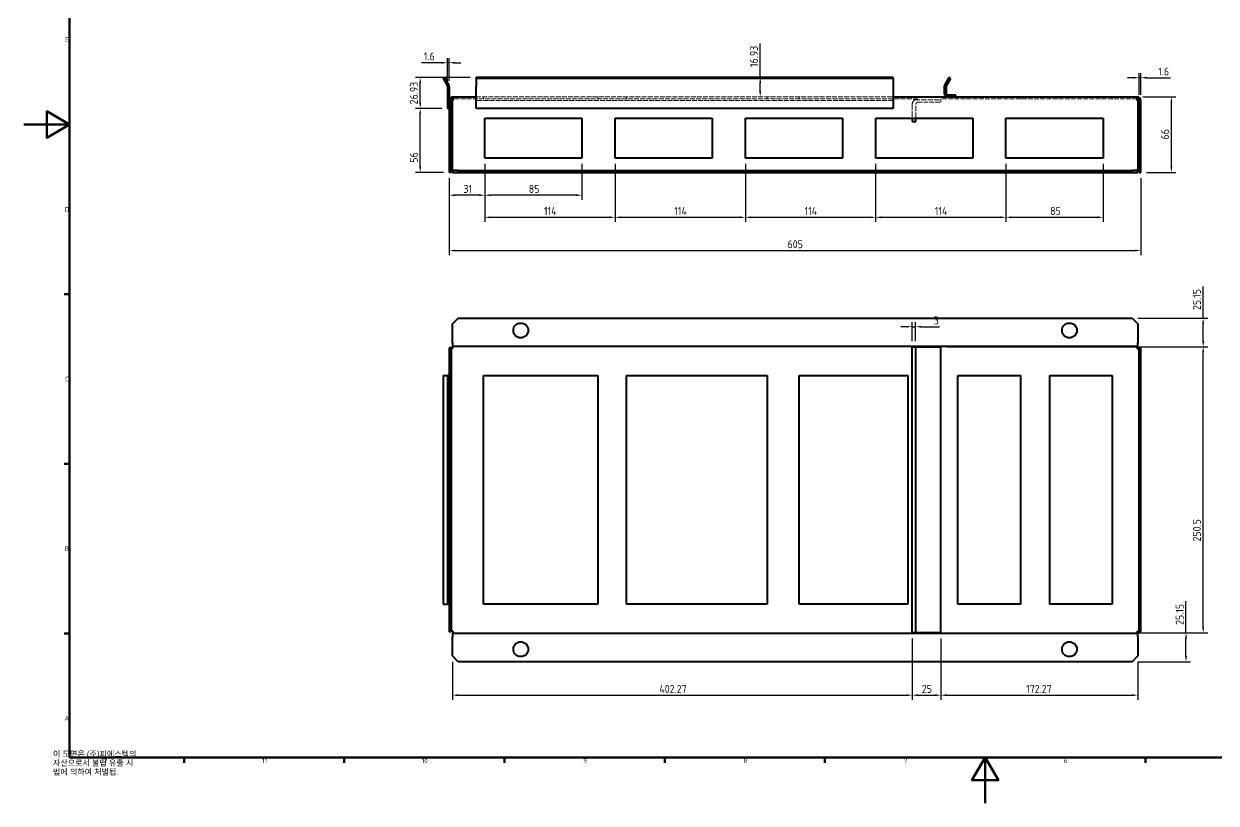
# Model space of a CAD drawing. Header units: millimetres. Extents: x 0 to 1682, y 0 to 1188.
# Drawn here: x 0 to 1043, y 0 to 682 of the extents above; entities that cross this region are included whole.
import ezdxf

# ---------------------------------------------------------------- set-up
doc = ezdxf.new("R2010")
doc.units = ezdxf.units.MM
doc.header["$LTSCALE"] = 2
doc.linetypes.add('DASHED', pattern=[0.2067, 0.1654, -0.0413])
doc.layers.get('0').update_dxf_attribs({"color": 3, "lineweight": 25})
for name, color, linetype, lineweight in [('가려진 것(ISO)', 2, 'DASHED', 18), ('가시적인 것(ISO)', 3, 'Continuous', 40), ('경계(ISO)', 7, 'Continuous', 70), ('기호(ISO)', 7, 'Continuous', 25), ('치수(ISO)', 7, 'Continuous', 25)]:
    doc.layers.add(name, color=color, linetype=linetype, lineweight=lineweight)
doc.styles.add('문자 텍스트_PSTEK_POSCO', font='isocp.shx')
doc.styles.add('치수 텍스트_PSTEK_POSCO', font='isocp.shx')
doc.dimstyles.new('치수_PSTEK_POSCO', dxfattribs={"dimscale": 2, "dimtxt": 3.5, "dimasz": 2.5, "dimexe": 2, "dimexo": 2.5, "dimgap": 1, "dimtad": 1, "dimrnd": 1e-08, "dimdsep": 46, "dimtxsty": '치수 텍스트_PSTEK_POSCO', "dimcen": 0.09, "dimdle": 10, "dimclrd": 7, "dimclre": 7, "dimclrt": 2, "dimadec": 1, "dimazin": 2, "dimtfac": 1, "dimtmove": 0, "dimatfit": 3, "dimfxl": 0, "dimtolj": 1, "dimlwd": -1, "dimlwe": -1, "dimarcsym": 0})

# ---------------------------------------------------------------- blocks, each defined once
blk = doc.blocks.new('경계 Default Border')
at = {"layer": '경계(ISO)'}
for p, q in [((20, 222.75), (17.6, 222.75)), ((20, 148.5), (17.6, 148.5)), ((20, 74.25), (17.6, 74.25)), ((70.08, 20), (70.08, 17.6)), ((140.17, 20), (140.17, 17.6)), ((210.25, 20), (210.25, 17.6)), ((280.33, 20), (280.33, 17.6)), ((350.42, 20), (350.42, 17.6)), ((490.58, 20), (490.58, 17.6))]:
    blk.add_line(p, q, dxfattribs=at)
at = {"layer": '경계(ISO)', "flags": 128}
for points in [[(20, 20), (20, 574), (821, 574), (821, 20), (20, 20)], [(0, 297), (20, 297), (10, 302.77), (10, 291.23), (20, 297)], [(420.5, 0), (420.5, 20), (414.73, 10), (426.27, 10), (420.5, 20)]]:
    blk.add_lwpolyline(points, dxfattribs=at)
at = {"layer": '경계(ISO)', "color": 2, "char_height": 2, "attachment_point": 7, "style": '문자 텍스트_PSTEK_POSCO'}
for s, insert in [('E', (18.03, 333.11)), ('D', (17.92, 258.86)), ('C', (18.03, 184.61)), ('B', (17.92, 110.36)), ('A', (17.81, 36.12)), ('12', (33.92, 17.58)), ('11', (104.23, 17.6)), ('10', (174.09, 17.58)), ('9', (244.72, 17.58)), ('8', (314.8, 17.58)), ('7', (384.89, 17.6)), ('6', (454.97, 17.58))]:
    blk.add_mtext(s, dxfattribs=dict(at, insert=insert))
blk = doc.blocks.new('*D48')
at = {"layer": 'Defpoints', "color": 0, "transparency": 16777216}
for p in [(403.2, 564.6), (372.2, 552.1), (372.2, 532.1)]:
    blk.add_point(p, dxfattribs=at)
at = {"layer": '치수(ISO)', "color": 7, "transparency": 16777216}
for p, q in [((403.2, 559.6), (403.2, 528.1)), ((372.2, 547.1), (372.2, 528.1)), ((398.2, 532.1), (377.2, 532.1))]:
    blk.add_line(p, q, dxfattribs=at)
for points in [[(377.2, 533), (377.2, 531.3), (372.2, 532.1)], [(398.2, 533), (398.2, 531.3), (403.2, 532.1)]]:
    blk.add_solid(points, dxfattribs=at)
at = {"layer": '치수(ISO)', "color": 2, "transparency": 16777216, "insert": (384.6, 537.6), "char_height": 7, "attachment_point": 4, "style": '치수 텍스트_PSTEK_POSCO'}
blk.add_mtext('\\A1;31', dxfattribs=at)
blk = doc.blocks.new('*D49')
at = {"layer": 'Defpoints', "color": 0, "transparency": 16777216}
for p in [(346.7, 608.1), (370.6, 608.1), (372.2, 552.1)]:
    blk.add_point(p, dxfattribs=at)
at = {"layer": '치수(ISO)', "color": 7, "transparency": 16777216}
for p, q in [((365.6, 608.1), (342.7, 608.1)), ((346.7, 557.1), (346.7, 603.1)), ((367.2, 552.1), (342.7, 552.1))]:
    blk.add_line(p, q, dxfattribs=at)
for points in [[(345.9, 603.1), (347.6, 603.1), (346.7, 608.1)], [(345.9, 557.1), (347.6, 557.1), (346.7, 552.1)]]:
    blk.add_solid(points, dxfattribs=at)
at = {"layer": '치수(ISO)', "color": 2, "transparency": 16777216, "insert": (341.2, 560.6), "char_height": 7, "attachment_point": 4, "rotation": 90, "style": '치수 텍스트_PSTEK_POSCO'}
blk.add_mtext('\\A1;56', dxfattribs=at)
blk = doc.blocks.new('*D50')
at = {"layer": 'Defpoints', "color": 0, "transparency": 16777216}
for p in [(346.7, 635.1), (395.6, 635.1), (370.6, 608.1)]:
    blk.add_point(p, dxfattribs=at)
at = {"layer": '치수(ISO)', "color": 7, "transparency": 16777216}
for p, q in [((390.6, 635.1), (342.7, 635.1)), ((346.7, 613.1), (346.7, 630.1)), ((365.6, 608.1), (342.7, 608.1))]:
    blk.add_line(p, q, dxfattribs=at)
for points in [[(345.9, 630.1), (347.6, 630.1), (346.7, 635.1)], [(345.9, 613.1), (347.6, 613.1), (346.7, 608.1)]]:
    blk.add_solid(points, dxfattribs=at)
at = {"layer": '치수(ISO)', "color": 2, "transparency": 16777216, "insert": (341.2, 611.6), "char_height": 7, "attachment_point": 4, "rotation": 90, "style": '치수 텍스트_PSTEK_POSCO'}
blk.add_mtext('\\A1;26.93', dxfattribs=at)
blk = doc.blocks.new('*D51')
at = {"layer": 'Defpoints', "color": 0, "transparency": 16777216}
for p in [(644.2, 635.1), (760.6, 635.1), (620.5, 618.1)]:
    blk.add_point(p, dxfattribs=at)
at = {"layer": '치수(ISO)', "color": 7, "transparency": 16777216}
for p, q in [((644.2, 635.1), (644.2, 664.8)), ((644.2, 623.1), (644.2, 630.1))]:
    blk.add_line(p, q, dxfattribs=at)
for points in [[(643.4, 630.1), (645, 630.1), (644.2, 635.1)], [(643.4, 623.1), (645, 623.1), (644.2, 618.1)]]:
    blk.add_solid(points, dxfattribs=at)
at = {"layer": '치수(ISO)', "color": 2, "transparency": 16777216, "insert": (638.7, 644.3), "char_height": 7, "attachment_point": 4, "rotation": 90, "style": '치수 텍스트_PSTEK_POSCO'}
blk.add_mtext('\\A1;16.93', dxfattribs=at)
blk = doc.blocks.new('*D52')
at = {"layer": 'Defpoints', "color": 0, "transparency": 16777216}
for p in [(977.2, 634.9), (975.6, 614.9), (977.2, 614.9)]:
    blk.add_point(p, dxfattribs=at)
at = {"layer": '치수(ISO)', "color": 7, "transparency": 16777216}
for p, q in [((975.6, 619.9), (975.6, 638.9)), ((977.2, 619.9), (977.2, 638.9)), ((970.6, 634.9), (965.6, 634.9)), ((975.6, 634.9), (977.2, 634.9)), ((982.2, 634.9), (1003.1, 634.9))]:
    blk.add_line(p, q, dxfattribs=at)
for points in [[(970.6, 635.8), (970.6, 634.1), (975.6, 634.9)], [(982.2, 635.8), (982.2, 634.1), (977.2, 634.9)]]:
    blk.add_solid(points, dxfattribs=at)
at = {"layer": '치수(ISO)', "color": 2, "transparency": 16777216, "insert": (992.4, 640.4), "char_height": 7, "attachment_point": 4, "style": '치수 텍스트_PSTEK_POSCO'}
blk.add_mtext('\\A1;1.6', dxfattribs=at)
blk = doc.blocks.new('*D53')
at = {"layer": 'Defpoints', "color": 0, "transparency": 16777216}
for p in [(974, 618.1), (1003.9, 618.1), (977.2, 552.1)]:
    blk.add_point(p, dxfattribs=at)
at = {"layer": '치수(ISO)', "color": 7, "transparency": 16777216}
for p, q in [((979, 618.1), (1007.9, 618.1)), ((1003.9, 557.1), (1003.9, 613.1)), ((982.2, 552.1), (1007.9, 552.1))]:
    blk.add_line(p, q, dxfattribs=at)
for points in [[(1003.1, 613.1), (1004.8, 613.1), (1003.9, 618.1)], [(1003.1, 557.1), (1004.8, 557.1), (1003.9, 552.1)]]:
    blk.add_solid(points, dxfattribs=at)
at = {"layer": '치수(ISO)', "color": 2, "transparency": 16777216, "insert": (998.4, 580.9), "char_height": 7, "attachment_point": 4, "rotation": 90, "style": '치수 텍스트_PSTEK_POSCO'}
blk.add_mtext('\\A1;66', dxfattribs=at)
blk = doc.blocks.new('*D54')
at = {"layer": 'Defpoints', "color": 0, "transparency": 16777216}
for p in [(372.2, 648.1), (370.6, 627.3), (372.2, 627.3)]:
    blk.add_point(p, dxfattribs=at)
at = {"layer": '치수(ISO)', "color": 7, "transparency": 16777216}
for p, q in [((365.6, 648.1), (347.9, 648.1)), ((370.6, 632.3), (370.6, 652.1)), ((372.2, 648.1), (370.6, 648.1)), ((372.2, 632.3), (372.2, 652.1)), ((377.2, 648.1), (382.2, 648.1))]:
    blk.add_line(p, q, dxfattribs=at)
for points in [[(365.6, 648.9), (365.6, 647.2), (370.6, 648.1)], [(377.2, 648.9), (377.2, 647.2), (372.2, 648.1)]]:
    blk.add_solid(points, dxfattribs=at)
at = {"layer": '치수(ISO)', "color": 2, "transparency": 16777216, "insert": (349.9, 653.6), "char_height": 7, "attachment_point": 4, "style": '치수 텍스트_PSTEK_POSCO'}
blk.add_mtext('\\A1;1.6', dxfattribs=at)
blk = doc.blocks.new('*D55')
at = {"layer": 'Defpoints', "color": 0, "transparency": 16777216}
for p in [(780.2, 417), (777.2, 399.5), (780.2, 399.5)]:
    blk.add_point(p, dxfattribs=at)
at = {"layer": '치수(ISO)', "color": 7, "transparency": 16777216}
for p, q in [((777.2, 404.5), (777.2, 421)), ((780.2, 404.5), (780.2, 421)), ((772.2, 417), (767.2, 417)), ((777.2, 417), (780.2, 417)), ((785.2, 417), (801.2, 417))]:
    blk.add_line(p, q, dxfattribs=at)
for points in [[(772.2, 417.8), (772.2, 416.2), (777.2, 417)], [(785.2, 417.8), (785.2, 416.2), (780.2, 417)]]:
    blk.add_solid(points, dxfattribs=at)
at = {"layer": '치수(ISO)', "color": 2, "transparency": 16777216, "insert": (796.1, 422.5), "char_height": 7, "attachment_point": 4, "style": '치수 텍스트_PSTEK_POSCO'}
blk.add_mtext('\\A1;3', dxfattribs=at)
blk = doc.blocks.new('*D56')
at = {"layer": 'Defpoints', "color": 0, "transparency": 16777216}
for p in [(969.5, 424.6), (1031.7, 424.6), (802.2, 399.5)]:
    blk.add_point(p, dxfattribs=at)
at = {"layer": '치수(ISO)', "color": 7, "transparency": 16777216}
for p, q in [((1031.7, 424.6), (1031.7, 452.3)), ((974.5, 424.6), (1035.7, 424.6)), ((1031.7, 404.5), (1031.7, 419.6)), ((807.2, 399.5), (1035.7, 399.5))]:
    blk.add_line(p, q, dxfattribs=at)
for points in [[(1030.9, 419.6), (1032.6, 419.6), (1031.7, 424.6)], [(1030.9, 404.5), (1032.6, 404.5), (1031.7, 399.5)]]:
    blk.add_solid(points, dxfattribs=at)
at = {"layer": '치수(ISO)', "color": 2, "transparency": 16777216, "insert": (1026.2, 431.6), "char_height": 7, "attachment_point": 4, "rotation": 90, "style": '치수 텍스트_PSTEK_POSCO'}
blk.add_mtext('\\A1;25.15', dxfattribs=at)
blk = doc.blocks.new('*D57')
at = {"layer": 'Defpoints', "color": 0, "transparency": 16777216}
for p in [(802.2, 399.5), (1031.7, 399.5), (802.2, 149)]:
    blk.add_point(p, dxfattribs=at)
at = {"layer": '치수(ISO)', "color": 7, "transparency": 16777216}
for p, q in [((807.2, 399.5), (1035.7, 399.5)), ((1031.7, 154), (1031.7, 394.5)), ((807.2, 149), (1035.7, 149))]:
    blk.add_line(p, q, dxfattribs=at)
for points in [[(1030.9, 394.5), (1032.6, 394.5), (1031.7, 399.5)], [(1030.9, 154), (1032.6, 154), (1031.7, 149)]]:
    blk.add_solid(points, dxfattribs=at)
at = {"layer": '치수(ISO)', "color": 2, "transparency": 16777216, "insert": (1026.2, 229), "char_height": 7, "attachment_point": 4, "rotation": 90, "style": '치수 텍스트_PSTEK_POSCO'}
blk.add_mtext('\\A1;250.5', dxfattribs=at)
blk = doc.blocks.new('*D58')
at = {"layer": 'Defpoints', "color": 0, "transparency": 16777216}
for p in [(802.2, 149), (1016.7, 149), (969.5, 123.8)]:
    blk.add_point(p, dxfattribs=at)
at = {"layer": '치수(ISO)', "color": 7, "transparency": 16777216}
for p, q in [((1016.7, 149), (1016.7, 176.7)), ((807.2, 149), (1020.7, 149)), ((1016.7, 128.8), (1016.7, 144)), ((974.5, 123.8), (1020.7, 123.8))]:
    blk.add_line(p, q, dxfattribs=at)
for points in [[(1015.9, 144), (1017.6, 144), (1016.7, 149)], [(1015.9, 128.8), (1017.6, 128.8), (1016.7, 123.8)]]:
    blk.add_solid(points, dxfattribs=at)
at = {"layer": '치수(ISO)', "color": 2, "transparency": 16777216, "insert": (1011.2, 156), "char_height": 7, "attachment_point": 4, "rotation": 90, "style": '치수 텍스트_PSTEK_POSCO'}
blk.add_mtext('\\A1;25.15', dxfattribs=at)
blk = doc.blocks.new('*D59')
at = {"layer": 'Defpoints', "color": 0, "transparency": 16777216}
for p in [(777.2, 149), (375, 128.8), (777.2, 94.5)]:
    blk.add_point(p, dxfattribs=at)
at = {"layer": '치수(ISO)', "color": 7, "transparency": 16777216}
for p, q in [((777.2, 144), (777.2, 90.5)), ((375, 123.8), (375, 90.5)), ((380, 94.5), (772.2, 94.5))]:
    blk.add_line(p, q, dxfattribs=at)
for points in [[(380, 95.4), (380, 93.7), (375, 94.5)], [(772.2, 95.4), (772.2, 93.7), (777.2, 94.5)]]:
    blk.add_solid(points, dxfattribs=at)
at = {"layer": '치수(ISO)', "color": 2, "transparency": 16777216, "insert": (556, 100), "char_height": 7, "attachment_point": 4, "style": '치수 텍스트_PSTEK_POSCO'}
blk.add_mtext('\\A1;402.27', dxfattribs=at)
blk = doc.blocks.new('*D60')
at = {"layer": 'Defpoints', "color": 0, "transparency": 16777216}
for p in [(777.2, 149), (802.2, 149), (802.2, 94.5)]:
    blk.add_point(p, dxfattribs=at)
at = {"layer": '치수(ISO)', "color": 7, "transparency": 16777216}
for p, q in [((777.2, 144), (777.2, 90.5)), ((802.2, 144), (802.2, 90.5)), ((782.2, 94.5), (797.2, 94.5))]:
    blk.add_line(p, q, dxfattribs=at)
for points in [[(782.2, 95.4), (782.2, 93.7), (777.2, 94.5)], [(797.2, 95.4), (797.2, 93.7), (802.2, 94.5)]]:
    blk.add_solid(points, dxfattribs=at)
at = {"layer": '치수(ISO)', "color": 2, "transparency": 16777216, "insert": (785.6, 100), "char_height": 7, "attachment_point": 4, "style": '치수 텍스트_PSTEK_POSCO'}
blk.add_mtext('\\A1;25', dxfattribs=at)
blk = doc.blocks.new('*D61')
at = {"layer": 'Defpoints', "color": 0, "transparency": 16777216}
for p in [(802.2, 149), (974.5, 128.8), (974.5, 94.5)]:
    blk.add_point(p, dxfattribs=at)
at = {"layer": '치수(ISO)', "color": 7, "transparency": 16777216}
for p, q in [((802.2, 144), (802.2, 90.5)), ((974.5, 123.8), (974.5, 90.5)), ((807.2, 94.5), (969.5, 94.5))]:
    blk.add_line(p, q, dxfattribs=at)
for points in [[(807.2, 95.4), (807.2, 93.7), (802.2, 94.5)], [(969.5, 95.4), (969.5, 93.7), (974.5, 94.5)]]:
    blk.add_solid(points, dxfattribs=at)
at = {"layer": '치수(ISO)', "color": 2, "transparency": 16777216, "insert": (876.8, 100), "char_height": 7, "attachment_point": 4, "style": '치수 텍스트_PSTEK_POSCO'}
blk.add_mtext('\\A1;172.27', dxfattribs=at)
blk = doc.blocks.new('*D65')
at = {"layer": 'Defpoints', "color": 0, "transparency": 16777216}
for p in [(403.2, 564.6), (488.2, 564.6), (403.2, 532.1)]:
    blk.add_point(p, dxfattribs=at)
at = {"layer": '치수(ISO)', "color": 7, "transparency": 16777216}
for p, q in [((403.2, 559.6), (403.2, 528.1)), ((488.2, 559.6), (488.2, 528.1)), ((483.2, 532.1), (408.2, 532.1))]:
    blk.add_line(p, q, dxfattribs=at)
for points in [[(408.2, 533), (408.2, 531.3), (403.2, 532.1)], [(483.2, 533), (483.2, 531.3), (488.2, 532.1)]]:
    blk.add_solid(points, dxfattribs=at)
at = {"layer": '치수(ISO)', "color": 2, "transparency": 16777216, "insert": (441.7, 537.6), "char_height": 7, "attachment_point": 4, "style": '치수 텍스트_PSTEK_POSCO'}
blk.add_mtext('\\A1;85', dxfattribs=at)
blk = doc.blocks.new('*D66')
at = {"layer": 'Defpoints', "color": 0, "transparency": 16777216}
for p in [(403.2, 564.6), (517.2, 564.6), (517.2, 512.8)]:
    blk.add_point(p, dxfattribs=at)
at = {"layer": '치수(ISO)', "color": 7, "transparency": 16777216}
for p, q in [((403.2, 559.6), (403.2, 508.8)), ((517.2, 559.6), (517.2, 508.8)), ((408.2, 512.8), (512.2, 512.8))]:
    blk.add_line(p, q, dxfattribs=at)
for points in [[(408.2, 513.6), (408.2, 511.9), (403.2, 512.8)], [(512.2, 513.6), (512.2, 511.9), (517.2, 512.8)]]:
    blk.add_solid(points, dxfattribs=at)
at = {"layer": '치수(ISO)', "color": 2, "transparency": 16777216, "insert": (455, 518.3), "char_height": 7, "attachment_point": 4, "style": '치수 텍스트_PSTEK_POSCO'}
blk.add_mtext('\\A1;114', dxfattribs=at)
blk = doc.blocks.new('*D67')
at = {"layer": 'Defpoints', "color": 0, "transparency": 16777216}
for p in [(517.2, 564.6), (631.2, 564.6), (631.2, 512.8)]:
    blk.add_point(p, dxfattribs=at)
at = {"layer": '치수(ISO)', "color": 7, "transparency": 16777216}
for p, q in [((517.2, 559.6), (517.2, 508.8)), ((631.2, 559.6), (631.2, 508.8)), ((522.2, 512.8), (626.2, 512.8))]:
    blk.add_line(p, q, dxfattribs=at)
for points in [[(522.2, 513.6), (522.2, 511.9), (517.2, 512.8)], [(626.2, 513.6), (626.2, 511.9), (631.2, 512.8)]]:
    blk.add_solid(points, dxfattribs=at)
at = {"layer": '치수(ISO)', "color": 2, "transparency": 16777216, "insert": (569, 518.3), "char_height": 7, "attachment_point": 4, "style": '치수 텍스트_PSTEK_POSCO'}
blk.add_mtext('\\A1;114', dxfattribs=at)
blk = doc.blocks.new('*D68')
at = {"layer": 'Defpoints', "color": 0, "transparency": 16777216}
for p in [(631.2, 564.6), (745.2, 564.6), (745.2, 512.8)]:
    blk.add_point(p, dxfattribs=at)
at = {"layer": '치수(ISO)', "color": 7, "transparency": 16777216}
for p, q in [((631.2, 559.6), (631.2, 508.8)), ((745.2, 559.6), (745.2, 508.8)), ((636.2, 512.8), (740.2, 512.8))]:
    blk.add_line(p, q, dxfattribs=at)
for points in [[(636.2, 513.6), (636.2, 511.9), (631.2, 512.8)], [(740.2, 513.6), (740.2, 511.9), (745.2, 512.8)]]:
    blk.add_solid(points, dxfattribs=at)
at = {"layer": '치수(ISO)', "color": 2, "transparency": 16777216, "insert": (683, 518.3), "char_height": 7, "attachment_point": 4, "style": '치수 텍스트_PSTEK_POSCO'}
blk.add_mtext('\\A1;114', dxfattribs=at)
blk = doc.blocks.new('*D69')
at = {"layer": 'Defpoints', "color": 0, "transparency": 16777216}
for p in [(745.2, 564.6), (859.2, 564.6), (859.2, 512.8)]:
    blk.add_point(p, dxfattribs=at)
at = {"layer": '치수(ISO)', "color": 7, "transparency": 16777216}
for p, q in [((745.2, 559.6), (745.2, 508.8)), ((859.2, 559.6), (859.2, 508.8)), ((750.2, 512.8), (854.2, 512.8))]:
    blk.add_line(p, q, dxfattribs=at)
for points in [[(750.2, 513.6), (750.2, 511.9), (745.2, 512.8)], [(854.2, 513.6), (854.2, 511.9), (859.2, 512.8)]]:
    blk.add_solid(points, dxfattribs=at)
at = {"layer": '치수(ISO)', "color": 2, "transparency": 16777216, "insert": (797, 518.3), "char_height": 7, "attachment_point": 4, "style": '치수 텍스트_PSTEK_POSCO'}
blk.add_mtext('\\A1;114', dxfattribs=at)
blk = doc.blocks.new('*D70')
at = {"layer": 'Defpoints', "color": 0, "transparency": 16777216}
for p in [(859.2, 564.6), (944.2, 564.6), (944.2, 512.8)]:
    blk.add_point(p, dxfattribs=at)
at = {"layer": '치수(ISO)', "color": 7, "transparency": 16777216}
for p, q in [((859.2, 559.6), (859.2, 508.8)), ((944.2, 559.6), (944.2, 508.8)), ((864.2, 512.8), (939.2, 512.8))]:
    blk.add_line(p, q, dxfattribs=at)
for points in [[(864.2, 513.6), (864.2, 511.9), (859.2, 512.8)], [(939.2, 513.6), (939.2, 511.9), (944.2, 512.8)]]:
    blk.add_solid(points, dxfattribs=at)
at = {"layer": '치수(ISO)', "color": 2, "transparency": 16777216, "insert": (897.8, 518.3), "char_height": 7, "attachment_point": 4, "style": '치수 텍스트_PSTEK_POSCO'}
blk.add_mtext('\\A1;85', dxfattribs=at)
blk = doc.blocks.new('*D71')
at = {"layer": 'Defpoints', "color": 0, "transparency": 16777216}
for p in [(372.2, 552.1), (977.2, 552.1), (977.2, 483.7)]:
    blk.add_point(p, dxfattribs=at)
at = {"layer": '치수(ISO)', "color": 7, "transparency": 16777216}
for p, q in [((372.2, 547.1), (372.2, 479.7)), ((977.2, 547.1), (977.2, 479.7)), ((377.2, 483.7), (972.2, 483.7))]:
    blk.add_line(p, q, dxfattribs=at)
for points in [[(377.2, 484.5), (377.2, 482.9), (372.2, 483.7)], [(972.2, 484.5), (972.2, 482.9), (977.2, 483.7)]]:
    blk.add_solid(points, dxfattribs=at)
at = {"layer": '치수(ISO)', "color": 2, "transparency": 16777216, "insert": (668.1, 489.2), "char_height": 7, "attachment_point": 4, "style": '치수 텍스트_PSTEK_POSCO'}
blk.add_mtext('\\A1;605', dxfattribs=at)

msp = doc.modelspace()

# ---------------------------------------------------------------- linework, layer by layer
at = {"layer": '가려진 것(ISO)', "ltscale": 13.120464}
msp.add_line((782.23, 616.528), (375.43, 616.528), dxfattribs=at)
at = {"layer": '가려진 것(ISO)', "ltscale": 12.984149}
for p, q in [((395.63, 618.128), (760.63, 618.128)), ((760.63, 614.928), (395.63, 614.928))]:
    msp.add_line(p, q, dxfattribs=at)
at = {"layer": '가려진 것(ISO)', "ltscale": 1.523657}
for p, q in [((402.23, 618.128), (402.23, 616.528)), ((502.23, 618.128), (502.23, 616.528)), ((527.23, 618.128), (527.23, 616.528)), ((650.23, 618.128), (650.23, 616.528)), ((678.23, 618.128), (678.23, 616.528)), ((773.23, 618.128), (773.23, 616.528)), ((817.23, 618.128), (817.23, 616.528)), ((872.23, 618.128), (872.23, 616.528)), ((897.23, 616.528), (897.23, 618.128)), ((952.23, 618.128), (952.23, 616.528)), ((428.23, 552.128), (428.23, 553.728)), ((441.23, 552.128), (441.23, 553.728)), ((908.23, 552.128), (908.23, 553.728)), ((921.23, 552.128), (921.23, 553.728))]:
    msp.add_line(p, q, dxfattribs=at)
at = {"layer": '가려진 것(ISO)', "ltscale": 13.845762}
msp.add_line((779.334, 615.604), (802.23, 615.604), dxfattribs=at)
at = {"layer": '가려진 것(ISO)', "ltscale": 1.728339}
msp.add_line((802.23, 616.528), (802.23, 615.604), dxfattribs=at)
at = {"layer": '가려진 것(ISO)', "ltscale": 12.986816}
msp.add_line((974.03, 616.528), (802.23, 616.528), dxfattribs=at)
at = {"layer": '가려진 것(ISO)', "ltscale": 1.977344}
msp.add_line((802.23, 613.528), (802.23, 615.604), dxfattribs=at)
at = {"layer": '가려진 것(ISO)', "ltscale": 14.392839}
for p, q in [((777.23, 611.528), (777.23, 599.628)), ((780.23, 599.628), (780.23, 611.528))]:
    msp.add_line(p, q, dxfattribs=at)
at = {"layer": '가려진 것(ISO)', "ltscale": 12.094824}
msp.add_line((782.23, 613.528), (802.23, 613.528), dxfattribs=at)
at = {"layer": '가려진 것(ISO)', "ltscale": 4.538831}
msp.add_arc((782.23, 611.528), 5, 125.385191, 180, dxfattribs=at)
at = {"layer": '가려진 것(ISO)', "ltscale": 2.991791}
msp.add_arc((782.23, 611.528), 2, 90, 180, dxfattribs=at)
at = {"layer": '가려진 것(ISO)', "ltscale": 3.257076}
msp.add_open_spline([(782.23, 616.528), (781.596, 616.528), (780.918, 616.402), (779.965, 615.999), (779.659, 615.831), (779.358, 615.621), (779.346, 615.613), (779.334, 615.604)], degree=3, knots=[0, 0, 0, 0, 0.218328067, 0.218328067, 0.3274921, 0.3274921, 0.33199275, 0.33199275, 0.33199275, 0.33199275], dxfattribs=at)
at = {"layer": '가시적인 것(ISO)'}
for p, q in [((366.844, 634.256), (368.23, 635.056)), ((366.844, 634.256), (370.415, 628.071)), ((371.801, 628.871), (368.23, 635.056)), ((370.63, 627.271), (370.63, 608.128)), ((372.23, 627.271), (372.23, 614.928)), ((395.63, 634.256), (395.63, 635.056)), ((760.63, 635.056), (395.63, 635.056)), ((395.63, 634.256), (395.63, 628.071)), ((760.63, 634.256), (395.63, 634.256)), ((395.63, 628.071), (395.63, 627.271)), ((395.63, 608.128), (395.63, 627.271)), ((760.63, 634.256), (760.63, 635.056)), ((760.63, 634.256), (760.63, 628.071)), ((760.63, 628.071), (760.63, 627.271)), ((760.63, 627.271), (760.63, 608.128)), ((805.23, 627.271), (805.23, 621.328)), ((809.23, 635.056), (805.659, 628.871)), ((806.83, 627.271), (806.83, 621.328)), ((810.615, 634.256), (807.044, 628.071)), ((810.615, 634.256), (809.23, 635.056)), ((375.43, 618.128), (395.63, 618.128)), ((375.43, 618.128), (375.43, 614.928)), ((760.63, 618.128), (974.03, 618.128)), ((815.23, 619.728), (808.43, 619.728)), ((815.23, 618.128), (815.23, 619.728)), ((974.03, 614.928), (974.03, 618.128)), ((372.23, 608.128), (370.63, 608.128)), ((373.83, 614.928), (372.23, 614.928)), ((372.23, 614.928), (372.23, 552.128)), ((373.83, 614.928), (373.83, 552.128)), ((374.961, 614.928), (375.43, 614.928)), ((374.961, 555.328), (374.961, 614.928)), ((760.63, 608.128), (395.63, 608.128)), ((974.03, 614.928), (974.498, 614.928)), ((974.498, 614.928), (974.498, 555.328)), ((975.63, 614.928), (975.63, 552.128)), ((975.63, 614.928), (977.23, 614.928)), ((977.23, 552.128), (977.23, 614.928)), ((403.23, 599.628), (488.23, 599.628)), ((403.23, 564.628), (403.23, 599.628)), ((488.23, 599.628), (488.23, 564.628)), ((517.23, 599.628), (602.23, 599.628)), ((517.23, 564.628), (517.23, 599.628)), ((602.23, 599.628), (602.23, 564.628)), ((631.23, 599.628), (716.23, 599.628)), ((631.23, 564.628), (631.23, 599.628)), ((716.23, 599.628), (716.23, 564.628)), ((745.23, 599.628), (830.23, 599.628)), ((745.23, 564.628), (745.23, 599.628)), ((777.23, 599.628), (777.23, 596.528)), ((777.23, 596.528), (780.23, 596.528)), ((780.23, 596.528), (780.23, 599.628)), ((830.23, 599.628), (830.23, 564.628)), ((859.23, 599.628), (944.23, 599.628)), ((859.23, 564.628), (859.23, 599.628)), ((944.23, 599.628), (944.23, 564.628)), ((488.23, 564.628), (403.23, 564.628)), ((602.23, 564.628), (517.23, 564.628)), ((716.23, 564.628), (631.23, 564.628)), ((830.23, 564.628), (745.23, 564.628)), ((944.23, 564.628), (859.23, 564.628)), ((374.961, 553.728), (374.961, 555.328)), ((379.961, 553.728), (374.961, 553.728)), ((374.961, 553.728), (374.961, 552.128)), ((379.961, 552.128), (379.961, 553.728)), ((379.961, 553.728), (969.498, 553.728)), ((974.498, 553.728), (969.498, 553.728)), ((969.498, 553.728), (969.498, 552.128)), ((974.498, 553.728), (974.498, 555.328)), ((974.498, 552.128), (974.498, 553.728)), ((373.83, 552.128), (372.23, 552.128)), ((374.961, 552.128), (379.961, 552.128)), ((379.961, 552.128), (969.498, 552.128)), ((969.498, 552.128), (974.498, 552.128)), ((975.63, 552.128), (977.23, 552.128)), ((374.961, 419.638), (379.961, 424.638)), ((374.961, 402.838), (374.961, 419.638)), ((379.961, 424.638), (969.498, 424.638)), ((969.498, 424.638), (974.498, 419.638)), ((974.498, 419.638), (974.498, 402.838)), ((373.83, 398.506), (372.23, 398.506)), ((372.23, 398.506), (372.23, 149.969)), ((373.83, 398.506), (373.83, 149.969)), ((375.43, 398.038), (373.83, 398.038)), ((374.961, 402.838), (374.961, 399.638)), ((974.498, 399.638), (374.961, 399.638)), ((375.43, 398.038), (375.43, 399.638)), ((777.23, 399.488), (780.23, 399.488)), ((777.23, 148.988), (777.23, 399.488)), ((780.23, 399.488), (782.23, 399.488)), ((780.23, 148.988), (780.23, 399.488)), ((782.23, 399.488), (802.23, 399.488)), ((802.23, 148.988), (802.23, 399.488)), ((974.03, 398.038), (974.03, 399.638)), ((974.03, 398.038), (975.63, 398.038)), ((974.498, 399.638), (974.498, 402.838)), ((975.63, 398.506), (977.23, 398.506)), ((975.63, 149.969), (975.63, 398.506)), ((977.23, 149.969), (977.23, 398.506)), ((366.844, 374.238), (370.415, 374.238)), ((366.844, 374.238), (366.844, 174.238)), ((370.415, 374.238), (370.63, 374.238)), ((372.23, 374.238), (370.63, 374.238)), ((370.63, 374.238), (370.63, 174.238)), ((402.23, 374.238), (502.23, 374.238)), ((402.23, 174.238), (402.23, 374.238)), ((502.23, 374.238), (502.23, 174.238)), ((527.23, 374.238), (650.23, 374.238)), ((527.23, 174.238), (527.23, 374.238)), ((650.23, 374.238), (650.23, 174.238)), ((678.23, 174.238), (678.23, 374.238)), ((678.23, 374.238), (773.23, 374.238)), ((773.23, 374.238), (773.23, 174.238)), ((817.23, 174.238), (817.23, 374.238)), ((817.23, 374.238), (872.23, 374.238)), ((872.23, 174.238), (872.23, 374.238)), ((897.23, 374.238), (897.23, 174.238)), ((897.23, 374.238), (952.23, 374.238)), ((952.23, 374.238), (952.23, 174.238)), ((366.844, 174.238), (370.415, 174.238)), ((370.415, 174.238), (370.63, 174.238)), ((372.23, 174.238), (370.63, 174.238)), ((502.23, 174.238), (402.23, 174.238)), ((650.23, 174.238), (527.23, 174.238)), ((773.23, 174.238), (678.23, 174.238)), ((872.23, 174.238), (817.23, 174.238)), ((952.23, 174.238), (897.23, 174.238)), ((373.83, 149.969), (372.23, 149.969)), ((375.43, 150.438), (373.83, 150.438)), ((374.961, 148.838), (974.498, 148.838)), ((374.961, 148.838), (374.961, 145.638)), ((375.43, 150.438), (375.43, 148.838)), ((780.23, 148.988), (777.23, 148.988)), ((782.23, 148.988), (780.23, 148.988)), ((802.23, 148.988), (782.23, 148.988)), ((974.03, 150.438), (974.03, 148.838)), ((974.03, 150.438), (975.63, 150.438)), ((974.498, 145.638), (974.498, 148.838)), ((975.63, 149.969), (977.23, 149.969)), ((374.961, 128.838), (374.961, 145.638)), ((974.498, 145.638), (974.498, 128.838)), ((379.961, 123.838), (374.961, 128.838)), ((974.498, 128.838), (969.498, 123.838)), ((969.498, 123.838), (379.961, 123.838))]:
    msp.add_line(p, q, dxfattribs=at)
for centre in [(434.73, 413.738), (914.73, 413.738), (434.73, 134.738), (914.73, 134.738)]:
    msp.add_circle(centre, 6.5, dxfattribs=at)
for centre, radius, start, end in [((369.03, 627.271), 1.6, 0, 30), ((369.03, 627.271), 3.2, 0, 30), ((808.43, 627.271), 3.2, 150, 180), ((808.43, 627.271), 1.6, 150, 180), ((375.43, 614.928), 3.2, 90, 180), ((375.43, 614.928), 1.6, 90, 180), ((808.43, 621.328), 3.2, 180, 270), ((808.43, 621.328), 1.6, 180, 270), ((974.03, 614.928), 3.2, 0, 90), ((974.03, 614.928), 1.6, 0, 90)]:
    msp.add_arc(centre, radius, start, end, dxfattribs=at)

# ---------------------------------------------------------------- block references
at = {"xscale": 2, "yscale": 2, "zscale": 2}
msp.add_blockref('경계 Default Border', (0, 0), dxfattribs=at)

# ---------------------------------------------------------------- texts
at = {"layer": '기호(ISO)', "color": 2, "insert": (25.51, 34.952), "char_height": 5, "width": 78.61221, "attachment_point": 4, "line_spacing_factor": 0.944221, "style": '문자 텍스트_PSTEK_POSCO'}
msp.add_mtext('{\\fArial|b0|i0;\\H5.0000;이 도면은 (주)피에스텍의\\P자산으로서 불법 유출 시 \\P법에 의하여 처벌됨.}', dxfattribs=at)

# ---------------------------------------------------------------- dimensions: what is measured, and where the dimension line sits
at = {"layer": '치수(ISO)', "color": 7}
for base, p1, p2, angle, override, picture, middle in [((644.19, 635.056), (620.456, 618.128), (760.63, 635.056), 90, {"dimdec": 2, "dimse1": 1, "dimse2": 1, "dimtp": 0, "dimtm": 0, "dimtdec": 2, "dimtofl": 0, "dimatfit": 2}, '*D51', (644.19, 653.517)), ((372.23, 648.082), (370.63, 627.271), (372.23, 627.271), 180, {"dimdec": 2, "dimtp": 0, "dimtm": 0, "dimtdec": 2, "dimtofl": 1, "dimatfit": 1}, '*D54', (354.256, 648.082)), ((977.23, 634.928), (975.63, 614.928), (977.23, 614.928), 180, {"dimdec": 2, "dimtp": 0, "dimtm": 0, "dimtdec": 2, "dimtofl": 1, "dimatfit": 1}, '*D52', (996.772, 634.928)), ((346.742, 635.056), (370.63, 608.128), (395.63, 635.056), 90, {"dimdec": 2, "dimtp": 0, "dimtm": 0, "dimtdec": 2, "dimtofl": 0, "dimatfit": 1}, '*D50', (346.742, 621.612)), ((1003.945, 618.128), (977.23, 552.128), (974.03, 618.128), 270, {"dimdec": 2, "dimtp": 0, "dimtm": 0, "dimtdec": 2, "dimtofl": 0, "dimatfit": 1}, '*D53', (1003.945, 585.128)), ((346.742, 608.128), (372.23, 552.128), (370.63, 608.128), 90, {"dimdec": 2, "dimtp": 0, "dimtm": 0, "dimtdec": 2, "dimtofl": 0, "dimatfit": 1}, '*D49', (346.742, 564.608)), ((372.23, 532.128), (403.23, 564.628), (372.23, 552.128), 180, {"dimdec": 2, "dimtp": 0, "dimtm": 0, "dimtdec": 2, "dimtofl": 0, "dimatfit": 1}, '*D48', (387.73, 532.128)), ((403.23, 532.128), (488.23, 564.628), (403.23, 564.628), 180, {"dimdec": 2, "dimtp": 0, "dimtm": 0, "dimtdec": 2, "dimtofl": 0, "dimatfit": 1}, '*D65', (445.73, 532.128)), ((631.23, 512.777), (517.23, 564.628), (631.23, 564.628), 180, {"dimdec": 2, "dimtp": 0, "dimtm": 0, "dimtdec": 2, "dimtofl": 0, "dimatfit": 1}, '*D67', (574.21, 512.777)), ((745.23, 512.777), (631.23, 564.628), (745.23, 564.628), 180, {"dimdec": 2, "dimtp": 0, "dimtm": 0, "dimtdec": 2, "dimtofl": 0, "dimatfit": 1}, '*D68', (688.25, 512.777)), ((859.23, 512.777), (745.23, 564.628), (859.23, 564.628), 180, {"dimdec": 2, "dimtp": 0, "dimtm": 0, "dimtdec": 2, "dimtofl": 0, "dimatfit": 1}, '*D69', (802.25, 512.777)), ((944.23, 512.777), (859.23, 564.628), (944.23, 564.628), 180, {"dimdec": 2, "dimtp": 0, "dimtm": 0, "dimtdec": 2, "dimtofl": 0, "dimatfit": 1}, '*D70', (901.75, 512.777)), ((977.23, 483.705), (372.23, 552.128), (977.23, 552.128), 180, {"dimdec": 2, "dimtp": 0, "dimtm": 0, "dimtdec": 2, "dimtofl": 0, "dimatfit": 1}, '*D71', (674.73, 483.705)), ((1031.737, 424.638), (802.23, 399.488), (969.498, 424.638), 90, {"dimdec": 2, "dimtp": 0, "dimtm": 0, "dimtdec": 2, "dimtofl": 0, "dimatfit": 2}, '*D56', (1031.737, 440.971)), ((1031.737, 399.488), (802.23, 148.988), (802.23, 399.488), 90, {"dimdec": 2, "dimtp": 0, "dimtm": 0, "dimtdec": 2, "dimtofl": 0, "dimatfit": 1}, '*D57', (1031.737, 238.988)), ((1016.737, 148.988), (969.498, 123.838), (802.23, 148.988), 90, {"dimdec": 2, "dimtp": 0, "dimtm": 0, "dimtdec": 2, "dimtofl": 0, "dimatfit": 2}, '*D58', (1016.737, 165.321)), ((777.23, 94.517), (374.961, 128.838), (777.23, 148.988), 180, {"dimdec": 2, "dimtp": 0, "dimtm": 0, "dimtdec": 2, "dimtofl": 0, "dimatfit": 1}, '*D59', (568.575, 94.517)), ((802.23, 94.517), (777.23, 148.988), (802.23, 148.988), 180, {"dimdec": 2, "dimtp": 0, "dimtm": 0, "dimtdec": 2, "dimtofl": 0, "dimatfit": 1}, '*D60', (789.73, 94.517)), ((974.498, 94.517), (802.23, 148.988), (974.498, 128.838), 180, {"dimdec": 2, "dimtp": 0, "dimtm": 0, "dimtdec": 2, "dimtofl": 0, "dimatfit": 1}, '*D61', (888.364, 94.517))]:
    dim = msp.add_linear_dim(base=base, p1=p1, p2=p2, angle=angle, dimstyle='치수_PSTEK_POSCO', override=override, dxfattribs=at)
    dim.commit()
    dim.dimension.update_dxf_attribs({"geometry": picture, "text_midpoint": middle, "dimtype": 160})
for base, p1, p2, override, picture, middle in [((517.23, 512.777), (403.23, 564.628), (517.23, 564.628), {"dimdec": 2, "dimtp": 0, "dimtm": 0, "dimtdec": 2, "dimtofl": 0, "dimatfit": 1}, '*D66', (460.23, 512.777)), ((780.23, 416.991), (777.23, 399.488), (780.23, 399.488), {"dimdec": 2, "dimtp": 0, "dimtm": 0, "dimtdec": 2, "dimtofl": 1, "dimatfit": 1}, '*D55', (797.692, 416.991))]:
    dim = msp.add_linear_dim(base=base, p1=p1, p2=p2, dimstyle='치수_PSTEK_POSCO', override=override, dxfattribs=at)
    dim.commit()
    dim.dimension.update_dxf_attribs({"geometry": picture, "text_midpoint": middle, "dimtype": 160})

doc.saveas('drawing.dxf')
